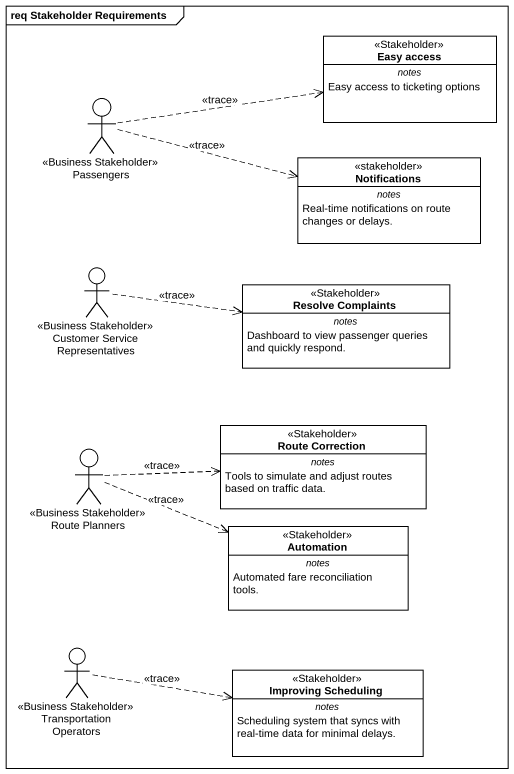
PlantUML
@startuml
mainframe req Stakeholder Requirements
allowmixing
hide circle
hide empty members
class "Easy access" as Easy_access <<Stakeholder>> {
  -- notes --
  Easy access to ticketing options
}
actor Passengers <<Business Stakeholder>>
class Notifications <<stakeholder>> {
  -- notes --
  Real-time notifications on route changes or delays.
}
actor "Customer Service Representatives" as Customer_Service <<Business Stakeholder>>
class "Resolve Complaints" as Resolve_Complaints <<Stakeholder>> {
  -- notes --
  Dashboard to view passenger queries and quickly respond.
}
class "Route Correction" as Route_Correction <<Stakeholder>> {
  -- notes --
  Tools to simulate and adjust routes based on traffic data.
}
actor "Route Planners" as Route_Planners <<Business Stakeholder>>
class Automation <<Stakeholder>> {
  -- notes --
  Automated fare reconciliation tools.
}
actor "Transportation Operators" as Transportation_Operators <<Business Stakeholder>>
class "Improving Scheduling" as Improving_Scheduling <<Stakeholder>> {
  -- notes --
  Scheduling system that syncs with real-time data for minimal delays.
}
Passengers .right.> Easy_access : <<trace>>
Passengers .right.> Notifications : <<trace>>
Customer_Service .right.> Resolve_Complaints : <<trace>>
Route_Planners .right.> Route_Correction : <<trace>>
Route_Planners .right.> Automation : <<trace>>
Transportation_Operators .right.> Improving_Scheduling : <<trace>>
@enduml
